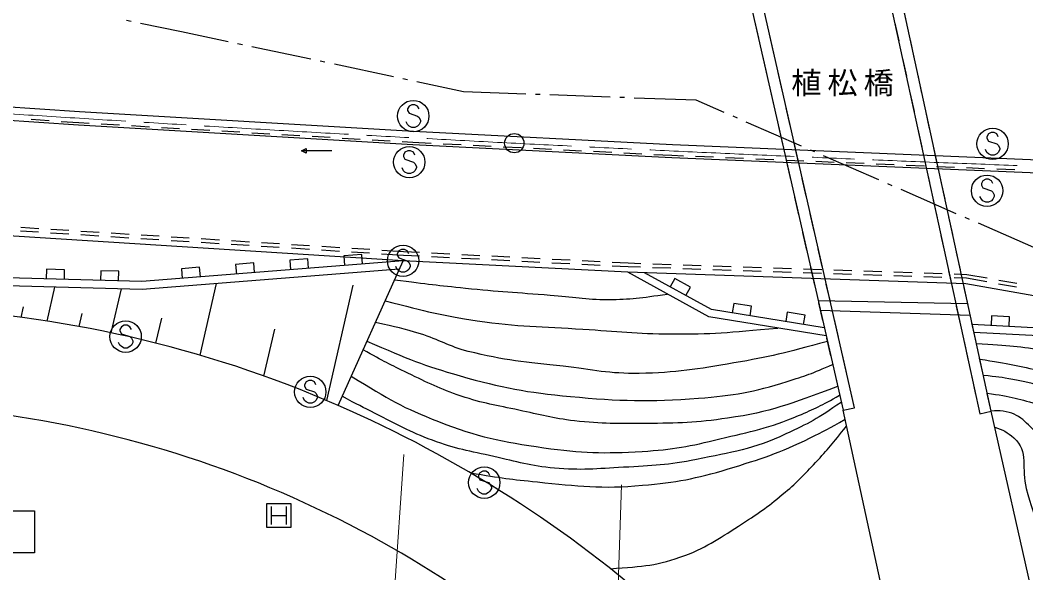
# Model space of a CAD drawing. Units: millimetres, scale not verified. Extents: x 40000 to 680000, y 20000 to 380000.
# Drawn here: x 129893 to 213288, y 245120 to 290948 of the extents above; entities that cross this region are included whole.
import ezdxf

# ---------------------------------------------------------------- set-up
doc = ezdxf.new("R2010")
doc.units = ezdxf.units.MM
doc.header["$LTSCALE"] = 1000
doc.linetypes.add('CHAIN', pattern=[18.5, 12, -1.5, 3.5, -1.5])
for name, color, linetype, lineweight in [('M-BGD', 7, 'Continuous', 25), ('M-BMK', 2, 'CHAIN', 13), ('M-BMK-HTXT', 7, 'Continuous', 13), ('M-BMK-SRVR', 3, 'Continuous', 25), ('M-STR-HTXT', 7, 'Continuous', 13), ('M-STR-STRC', 7, 'Continuous', 25)]:
    doc.layers.add(name, color=color, linetype=linetype, lineweight=lineweight)
doc.styles.add('ＭＳ ゴシック', font='')
doc.styles.get('ＭＳ ゴシック').set_extended_font_data('MS Gothic')

msp = doc.modelspace()

# ---------------------------------------------------------------- linework, layer by layer
at = {"layer": 'M-BGD'}
for p, q in [((187570, 304993), (198128, 258598)), ((199071, 258813), (188513, 305208)), ((199358, 304812), (209459, 258315)), ((210403, 258521), (200303, 305017)), ((203398, 290769), (203080, 292234)), ((139095, 290826), (138703, 290905)), ((143276, 289978), (139879, 290667)), ((190777, 290901), (191110, 289439)), ((202426, 290689), (202744, 289223)), ((147148, 289155), (143276, 289978)), ((192414, 288065), (192081, 289528)), ((148321, 288906), (147930, 288989)), ((153995, 287701), (149104, 288740)), ((204035, 287837), (203716, 289303)), ((191442, 287976), (191775, 286513)), ((203063, 287757), (203381, 286292)), ((155169, 287451), (154777, 287534)), ((160842, 286246), (155951, 287285)), ((162016, 285997), (161625, 286080)), ((193080, 285140), (192747, 286603)), ((204672, 284905), (204353, 286371)), ((166670, 285008), (162798, 285830)), ((171817, 284819), (166670, 285008)), ((173016, 284775), (172617, 284790)), ((178812, 284563), (173816, 284746)), ((180012, 284519), (179612, 284534)), ((185958, 284301), (180811, 284490)), ((192108, 285051), (192441, 283588)), ((203699, 284826), (204018, 283360)), ((188270, 283293), (185958, 284301)), ((193745, 282215), (193412, 283677)), ((130802, 282724), (132299, 282623)), ((189370, 282813), (189004, 282973)), ((205309, 281974), (204990, 283439)), ((133297, 282555), (134748, 282457)), ((134748, 282457), (135628, 282405)), ((136626, 282347), (138124, 282259)), ((139122, 282200), (140619, 282112)), ((141618, 282054), (143115, 281966)), ((144113, 281907), (145611, 281819)), ((194687, 280495), (190104, 282493)), ((192774, 282126), (193107, 280663)), ((204336, 281894), (204655, 280428)), ((146609, 281761), (148107, 281673)), ((149105, 281614), (150602, 281526)), ((151600, 281468), (153098, 281380)), ((154096, 281321), (155594, 281233)), ((156592, 281174), (158089, 281087)), ((153235, 280113), (153610, 280300)), ((153610, 280300), (153610, 279925)), ((159088, 281028), (160585, 280940)), ((161583, 280881), (162463, 280830)), ((162463, 280830), (163965, 280754)), ((164964, 280703), (166462, 280628)), ((167460, 280577), (168958, 280501)), ((169957, 280451), (171455, 280375)), ((172454, 280325), (173952, 280249)), ((194411, 279289), (194078, 280752)), ((205945, 279042), (205627, 280508)), ((155735, 280107), (153235, 280113)), ((153610, 279925), (153235, 280113)), ((174951, 280199), (176449, 280123)), ((177448, 280072), (178946, 279997)), ((179944, 279946), (181443, 279871)), ((182441, 279820), (183943, 279744)), ((183943, 279744), (184891, 279704)), ((185890, 279663), (187389, 279600)), ((188388, 279558), (189887, 279495)), ((190886, 279453), (192385, 279390)), ((195787, 280015), (195420, 280175)), ((201104, 277697), (196520, 279696)), ((193384, 279348), (194882, 279286)), ((193440, 279200), (193772, 277738)), ((195881, 279244), (197380, 279181)), ((198379, 279139), (199878, 279076)), ((200877, 279034), (202376, 278971)), ((203375, 278929), (204874, 278867)), ((204973, 278963), (205292, 277497)), ((205873, 278825), (207371, 278762)), ((208370, 278720), (209869, 278657)), ((210868, 278615), (212367, 278552)), ((195077, 276364), (194744, 277827)), ((202204, 277218), (201837, 277378)), ((207520, 274900), (202937, 276898)), ((206582, 276110), (206264, 277576)), ((194105, 276275), (194438, 274813)), ((205610, 276031), (205928, 274565)), ((195742, 273439), (195409, 274902)), ((207219, 273179), (206901, 274645)), ((208620, 274420), (208254, 274580)), ((131444, 273653), (129947, 273748)), ((133939, 273495), (132442, 273590)), ((213937, 272102), (209353, 274100)), ((131426, 273354), (129929, 273449)), ((133921, 273196), (132424, 273291)), ((136416, 273038), (134919, 273133)), ((136434, 273338), (134937, 273432)), ((138911, 272880), (137414, 272975)), ((138929, 273180), (137432, 273274)), ((141406, 272722), (139909, 272817)), ((141424, 273022), (139927, 273117)), ((143919, 272864), (142422, 272959)), ((146414, 272706), (144917, 272801)), ((194771, 273350), (195104, 271887)), ((206247, 273099), (206565, 271634)), ((143901, 272565), (142404, 272659)), ((146396, 272407), (144899, 272501)), ((148891, 272249), (147394, 272344)), ((148909, 272548), (147412, 272643)), ((151386, 272091), (149889, 272186)), ((151404, 272391), (149907, 272485)), ((153881, 271933), (152384, 272028)), ((153899, 272233), (152402, 272327)), ((156376, 271775), (154879, 271870)), ((156394, 272075), (154897, 272170)), ((158889, 271917), (157392, 272012)), ((196408, 270514), (196075, 271976)), ((153746, 271168), (152251, 271049)), ((152251, 271049), (152314, 270252)), ((153810, 270371), (153746, 271168)), ((158232, 271525), (156737, 271406)), ((156737, 271406), (156800, 270609)), ((158871, 271618), (157374, 271712)), ((158296, 270727), (158232, 271525)), ((161669, 271441), (159869, 271554)), ((161686, 271740), (159887, 271854)), ((162999, 271373), (161669, 271441)), ((163014, 271672), (161686, 271740)), ((165496, 271245), (163998, 271322)), ((165511, 271545), (164012, 271621)), ((167992, 271117), (166494, 271194)), ((168007, 271417), (166509, 271494)), ((170489, 270990), (168991, 271066)), ((170504, 271289), (169006, 271366)), ((173001, 271162), (171503, 271238)), ((175497, 271034), (173999, 271111)), ((207856, 270247), (207538, 271713)), ((132084, 270287), (132062, 269488)), ((133583, 270247), (132084, 270287)), ((133562, 269447), (133583, 270247)), ((144775, 270455), (143279, 270336)), ((143279, 270336), (143343, 269539)), ((144838, 269658), (144775, 270455)), ((149260, 270812), (147765, 270693)), ((147765, 270693), (147829, 269895)), ((149324, 270014), (149260, 270812)), ((156263, 259003), (161643, 270993)), ((172986, 270862), (171488, 270939)), ((175483, 270735), (173985, 270811)), ((177979, 270607), (176481, 270684)), ((177994, 270907), (176496, 270983)), ((180308, 270488), (178978, 270556)), ((180321, 270788), (178993, 270856)), ((181342, 270453), (180308, 270488)), ((181364, 270753), (180321, 270788)), ((183841, 270369), (182342, 270420)), ((183863, 270668), (182364, 270719)), ((186339, 270285), (184840, 270335)), ((186362, 270584), (184862, 270635)), ((188838, 270201), (187339, 270251)), ((188860, 270500), (187361, 270551)), ((191359, 270416), (189860, 270467)), ((193857, 270332), (192358, 270382)), ((196356, 270248), (194857, 270298)), ((195437, 270425), (195769, 268962)), ((198854, 270164), (197355, 270214)), ((136582, 270165), (136561, 269366)), ((138082, 270125), (136582, 270165)), ((138060, 269325), (138082, 270125)), ((184168, 269535), (183783, 268833)), ((185483, 268814), (184168, 269535)), ((191337, 270117), (189837, 270167)), ((193835, 270032), (192336, 270083)), ((196334, 269948), (194835, 269999)), ((198832, 269864), (197333, 269915)), ((201331, 269780), (199832, 269831)), ((201353, 270079), (199854, 270130)), ((203830, 269696), (202330, 269746)), ((203852, 269995), (202352, 270046)), ((206328, 269612), (204829, 269662)), ((206350, 269911), (204851, 269962)), ((206884, 270168), (207202, 268702)), ((208362, 269543), (207328, 269578)), ((208393, 269842), (207350, 269878)), ((210037, 269245), (208362, 269543)), ((210068, 269545), (208393, 269842)), ((212529, 269107), (211052, 269370)), ((132131, 265994), (132774, 268809)), ((137456, 265023), (138287, 268659)), ((144826, 263162), (146185, 269103)), ((155329, 259405), (157516, 268975)), ((185099, 268112), (185483, 268814)), ((197074, 267589), (196741, 269051)), ((208493, 267316), (208174, 268781)), ((212498, 268808), (211022, 269070)), ((129983, 266300), (130185, 267183)), ((189064, 267461), (188935, 266672)), ((190544, 267220), (189064, 267461)), ((190416, 266431), (190544, 267220)), ((196058, 267693), (208460, 267466)), ((196102, 267500), (196435, 266037)), ((196240, 266895), (208675, 266479)), ((207521, 267236), (207839, 265770)), ((134802, 265545), (135049, 266626)), ((141158, 264165), (141633, 266246)), ((193505, 266738), (193377, 265948)), ((194986, 266497), (193505, 266738)), ((194857, 265707), (194986, 266497)), ((197739, 264663), (197407, 266126)), ((210441, 266418), (210399, 265620)), ((211939, 266341), (210441, 266418)), ((211897, 265542), (211939, 266341)), ((150113, 261441), (151004, 265335)), ((209130, 264384), (208811, 265850)), ((196768, 264574), (197101, 263112)), ((208158, 264304), (208476, 262839)), ((198405, 261738), (198072, 263201)), ((209767, 261452), (209448, 262918)), ((197434, 261649), (197767, 260187)), ((208794, 261373), (209113, 259907)), ((199071, 258813), (198738, 260276)), ((210403, 258521), (210085, 259987)), ((198128, 258598), (199071, 258813)), ((206940, 218094), (198128, 258598)), ((209431, 258441), (209459, 258315)), ((209459, 258315), (210403, 258521)), ((218312, 223664), (210403, 258521)), ((150339, 248886), (150339, 250886)), ((150339, 250886), (152339, 250886)), ((150714, 250636), (150714, 249136)), ((151964, 250636), (151964, 249136)), ((152339, 250886), (152339, 248886)), ((150714, 249886), (151964, 249886)), ((152339, 248886), (150339, 248886))]:
    msp.add_line(p, q, dxfattribs=at)
for points in [[(71388, 288048), (71390, 288048), (82748, 287109), (108464, 285145), (134805, 283361), (162513, 281734), (183984, 280649), (214348, 279376), (244066, 278426), (270547, 277829), (297215, 277497), (326499, 277402), (353375, 277562), (379568, 277946), (409781, 278669), (438581, 279638), (469771, 280995), (495883, 282377), (525540, 284220), (545299, 285633)], [(71296, 286952), (71297, 286952), (82661, 286013), (108385, 284047), (134736, 282263), (162453, 280636), (183934, 279550), (214307, 278277), (244036, 277326), (270528, 276729), (297207, 276397), (326500, 276302), (353386, 276462), (379589, 276846), (409813, 277569), (438623, 278538), (469824, 279896), (495946, 281279), (525613, 283123), (545383, 284536)], [(407582, 267650), (369406, 266851), (321380, 266954), (320480, 265883), (317095, 265913), (315590, 266854), (305072, 266865), (268294, 267307), (254697, 265835), (249777, 265208), (227421, 265700), (208315, 269097), (180289, 270041), (161643, 270993), (117122, 273810), (80083, 276265), (70464, 277110)], [(161643, 270993), (139995, 269273), (116632, 269906), (85994, 273908), (70375, 276056)], [(161335, 270308), (140012, 268613), (116580, 269247), (85906, 273254), (70319, 275398)], [(196724, 264768), (187012, 266350), (180274, 270041)], [(196574, 265428), (187218, 266951), (181664, 269994)], [(220900, 266859), (217947, 265227), (208844, 265700)], [(221889, 266683), (218094, 264587), (208983, 265060)]]:
    msp.add_lwpolyline(points, dxfattribs=at)
for centre, radius, start, end in [((117324, 169733), 97393, 66.43411, 87.81327), ((115577, 165518), 101955, 30.19861, 66.48117), ((115878, 168867), 90263, 61.44792, 82.48194), ((111538, 161350), 98940, 26.17913, 61.32139)]:
    msp.add_arc(centre, radius, start, end, dxfattribs=at)
for points, knots in [([(160937, 269421), (163771, 269057), (164519, 268967), (166821, 268731), (169556, 268451), (171095, 268368), (173836, 268152), (175712, 268004), (176757, 267777), (178639, 267788), (180571, 267799), (181297, 267909), (183564, 268239)], [0, 0, 0, 0, 1, 1, 1, 2, 2, 2, 3, 3, 3, 4, 4, 4, 4]), ([(160156, 267679), (163696, 266755), (164780, 266493), (167799, 266028), (171193, 265505), (173137, 265552), (176564, 265327), (179411, 265140), (181004, 264957), (183857, 264933), (187326, 264904), (188555, 265045), (192724, 265420)], [0, 0, 0, 0, 1, 1, 1, 2, 2, 2, 3, 3, 3, 4, 4, 4, 4]), ([(196829, 264306), (193215, 263334), (192140, 263043), (189076, 262525), (186034, 262010), (184311, 261705), (181226, 261657), (178756, 261618), (177382, 261956), (174928, 262245), (171830, 262609), (170062, 262716), (167039, 263487), (165449, 263892), (164665, 264454), (163096, 264933), (161652, 265374), (161133, 265494), (159351, 265885)], [0, 0, 0, 0, 1, 1, 1, 2, 2, 2, 3, 3, 3, 4, 4, 4, 5, 5, 5, 6, 6, 6, 6]), ([(197681, 260561), (193601, 259086), (192225, 258481), (188556, 257947), (185945, 257568), (184454, 257520), (181816, 257506), (179486, 257494), (178169, 257458), (175854, 257726), (174036, 257936), (173041, 258225), (171252, 258611), (169371, 259016), (168288, 259160), (166465, 259774), (164679, 260375), (163732, 260862), (162034, 261679), (160563, 262386), (160071, 262649), (158331, 263612)], [0, 0, 0, 0, 1, 1, 1, 2, 2, 2, 3, 3, 3, 4, 4, 4, 5, 5, 5, 6, 6, 6, 7, 7, 7, 7]), ([(158655, 264334), (162151, 262805), (163287, 262339), (166385, 261450), (169874, 260448), (171906, 260084), (175520, 259746), (179654, 259359), (182009, 259294), (186149, 259604), (189055, 259822), (190703, 260105), (193482, 260984), (194985, 261460), (195552, 261646), (197265, 262392)], [0, 0, 0, 0, 1, 1, 1, 2, 2, 2, 3, 3, 3, 4, 4, 4, 5, 5, 5, 5]), ([(246898, 261061), (244677, 260344), (244008, 260137), (242112, 259719), (240053, 259265), (238855, 259258), (236778, 258903), (235275, 258646), (234462, 258301), (232943, 258174), (231694, 258069), (230975, 258013), (229735, 258195), (228396, 258392), (227636, 258604), (226415, 259187), (225020, 259854), (224524, 260734), (223118, 261378), (221614, 262068), (220627, 262057), (219024, 262468), (217444, 262874), (216573, 263164), (214973, 263479), (212742, 263917), (211904, 263934), (209188, 264115)], [0, 0, 0, 0, 1, 1, 1, 2, 2, 2, 3, 3, 3, 4, 4, 4, 5, 5, 5, 6, 6, 6, 7, 7, 7, 8, 8, 8, 9, 9, 9, 9]), ([(209464, 262846), (211915, 262449), (212623, 262318), (214618, 261843), (217032, 261269), (218443, 261044), (220704, 260024), (223112, 258938), (223933, 257358), (226362, 256323), (227839, 255695), (228730, 255311), (230334, 255270), (232440, 255216), (233571, 255846), (235643, 256228), (238223, 256703), (239697, 256837), (242243, 257470), (244425, 258012), (245182, 258249), (247761, 259107)], [0, 0, 0, 0, 1, 1, 1, 2, 2, 2, 3, 3, 3, 4, 4, 4, 5, 5, 5, 6, 6, 6, 7, 7, 7, 7]), ([(157353, 261433), (160496, 259476), (161616, 258815), (164585, 257657), (167857, 256380), (169838, 255997), (173314, 255494), (176475, 255036), (178297, 255005), (181485, 255194), (184021, 255345), (185439, 255621), (187909, 256221), (190489, 256848), (191987, 257106), (194426, 258157), (195793, 258747), (196306, 258979), (197844, 259844)], [0, 0, 0, 0, 1, 1, 1, 2, 2, 2, 3, 3, 3, 4, 4, 4, 5, 5, 5, 6, 6, 6, 6]), ([(248453, 257540), (244886, 256393), (243862, 256082), (240868, 255336), (237376, 254464), (235372, 254180), (231829, 253551), (229964, 253219), (228929, 252601), (227042, 252771), (226168, 252851), (225598, 252896), (224890, 253415), (224059, 254024), (224155, 254865), (223481, 255644), (222347, 256953), (221511, 257533), (220024, 258419), (218335, 259425), (217238, 259717), (215375, 260344), (214163, 260753), (213462, 260930), (212203, 261159), (211255, 261331), (210913, 261377), (209759, 261489)], [0, 0, 0, 0, 1, 1, 1, 2, 2, 2, 3, 3, 3, 4, 4, 4, 5, 5, 5, 6, 6, 6, 7, 7, 7, 8, 8, 8, 9, 9, 9, 9]), ([(197978, 259255), (195995, 257912), (195264, 257501), (193391, 256636), (190655, 255374), (188925, 255121), (185972, 254523), (183646, 254051), (182300, 254003), (179929, 253874), (177692, 253752), (176425, 253601), (174193, 253802), (172202, 253982), (171118, 254327), (169168, 254769), (167163, 255223), (166002, 255387), (164078, 256112), (162165, 256832), (161165, 257412), (159339, 258332), (158262, 258875), (157909, 259054), (156601, 259757)], [0, 0, 0, 0, 1, 1, 1, 2, 2, 2, 3, 3, 3, 4, 4, 4, 5, 5, 5, 6, 6, 6, 7, 7, 7, 8, 8, 8, 8]), ([(210075, 260033), (212092, 259714), (212782, 259573), (214442, 259016), (216466, 258337), (217665, 257922), (219349, 256611), (220958, 255360), (221353, 254133), (222801, 252700), (223791, 251720), (224219, 250871), (225532, 250410), (226530, 250059), (227186, 250153), (228237, 250271), (231154, 250599), (232673, 251414), (235506, 252184), (238572, 253016), (240245, 253651), (243334, 254398), (245641, 254955), (246423, 255125), (249274, 255681)], [0, 0, 0, 0, 1, 1, 1, 2, 2, 2, 3, 3, 3, 4, 4, 4, 5, 5, 5, 6, 6, 6, 7, 7, 7, 8, 8, 8, 8]), ([(245744, 251774), (240144, 250247), (238564, 249898), (234084, 248322), (232041, 247604), (230977, 246956), (228886, 246394), (226715, 245810), (225368, 245417), (223158, 245829), (221513, 246135), (220465, 246471), (219284, 247656), (218309, 248636), (218344, 249599), (217683, 250814), (216938, 252185), (216488, 252934), (215707, 254285), (215192, 255175), (215145, 255873), (214377, 256557), (213341, 257481), (212792, 258365), (211413, 258515), (211021, 258558), (210816, 258592), (210403, 258521)], [0, 0, 0, 0, 1, 1, 1, 2, 2, 2, 3, 3, 3, 4, 4, 4, 5, 5, 5, 6, 6, 6, 7, 7, 7, 8, 8, 8, 9, 9, 9, 9]), ([(167234, 253418), (169839, 252975), (170605, 252881), (172780, 252662), (176168, 252320), (178102, 252066), (181492, 252379), (184305, 252640), (185894, 252912), (188595, 253739), (191309, 254568), (192845, 255053), (195390, 256306), (196542, 256873), (196963, 257073), (198290, 257854)], [0, 0, 0, 0, 1, 1, 1, 2, 2, 2, 3, 3, 3, 4, 4, 4, 5, 5, 5, 5]), ([(178845, 245468), (181615, 245669), (182730, 245703), (185023, 246569), (187013, 247319), (187986, 248074), (189786, 249208), (191239, 250123), (192019, 250701), (193332, 251809), (194384, 252697), (194909, 253269), (195853, 254270), (196912, 255392), (197244, 255816), (198416, 257275)], [0, 0, 0, 0, 1, 1, 1, 2, 2, 2, 3, 3, 3, 4, 4, 4, 5, 5, 5, 5]), ([(210704, 257198), (211389, 257007), (211753, 256771), (212294, 256310), (213576, 255216), (212857, 253739), (213318, 252119), (214089, 249413), (214606, 247918), (215633, 245299), (216469, 243165), (216586, 241714), (218053, 239954), (218698, 239181), (219186, 238745), (220151, 238456), (221456, 238066), (222274, 238094), (223630, 238220), (224995, 238348), (225733, 238645), (227034, 239078), (227911, 239370), (228408, 239556), (229196, 240039), (229688, 240340), (229819, 240730), (230345, 240968), (231130, 241323), (231698, 241091), (232549, 240860)], [0, 0, 0, 0, 1, 1, 1, 2, 2, 2, 3, 3, 3, 4, 4, 4, 5, 5, 5, 6, 6, 6, 7, 7, 7, 8, 8, 8, 9, 9, 9, 10, 10, 10, 10])]:
    msp.add_open_spline(points, degree=3, knots=knots, dxfattribs=at)
at = {"layer": 'M-BMK'}
msp.add_arc((325664, 3297116), 3020343, 265.16981, 268.9161, dxfattribs=at)
at = {"layer": 'M-BMK-SRVR'}
msp.add_circle((170869, 280743), 800, dxfattribs=at)
at = {"layer": 'M-STR-HTXT'}
for p, q in [((161722, 254935), (159624, 225211)), ((179758, 252422), (178763, 223595))]:
    msp.add_line(p, q, dxfattribs=at)
at = {"layer": 'M-STR-STRC'}
for p, q in [((162141, 283818), (162022, 283581)), ((162022, 283581), (162022, 283463)), ((162377, 283936), (162141, 283818)), ((162613, 283936), (162377, 283936)), ((162850, 283818), (162613, 283936)), ((162968, 283581), (162850, 283818)), ((162022, 283463), (162141, 283227)), ((162141, 283227), (162850, 282990)), ((162850, 282990), (162968, 282872)), ((162968, 282872), (163086, 282636)), ((162022, 282281), (161904, 282518)), ((162141, 282163), (162022, 282281)), ((162377, 282045), (162141, 282163)), ((162613, 282045), (162377, 282045)), ((162850, 282163), (162613, 282045)), ((162968, 282281), (162850, 282163)), ((163086, 282518), (162968, 282281)), ((163086, 282636), (163086, 282518)), ((210175, 281513), (210057, 281277)), ((210057, 281277), (210057, 281159)), ((210057, 281159), (210175, 280923)), ((210411, 281632), (210175, 281513)), ((210648, 281632), (210411, 281632)), ((210884, 281513), (210648, 281632)), ((211002, 281277), (210884, 281513)), ((210057, 279977), (209939, 280213)), ((210175, 280923), (210884, 280686)), ((210884, 280686), (211002, 280568)), ((211002, 280568), (211120, 280332)), ((211120, 280213), (211002, 279977)), ((211120, 280332), (211120, 280213)), ((161803, 280000), (161685, 279764)), ((161685, 279764), (161685, 279646)), ((161685, 279646), (161803, 279410)), ((162040, 280119), (161803, 280000)), ((161803, 279410), (162512, 279173)), ((162276, 280119), (162040, 280119)), ((162512, 280000), (162276, 280119)), ((162631, 279764), (162512, 280000)), ((210175, 279859), (210057, 279977)), ((210411, 279741), (210175, 279859)), ((210648, 279741), (210411, 279741)), ((210884, 279859), (210648, 279741)), ((211002, 279977), (210884, 279859)), ((161685, 278464), (161567, 278700)), ((162512, 279173), (162631, 279055)), ((162631, 279055), (162749, 278819)), ((162749, 278700), (162631, 278464)), ((162749, 278819), (162749, 278700)), ((161803, 278346), (161685, 278464)), ((162040, 278228), (161803, 278346)), ((162276, 278228), (162040, 278228)), ((162512, 278346), (162276, 278228)), ((162631, 278464), (162512, 278346)), ((209954, 277750), (209718, 277632)), ((210191, 277750), (209954, 277750)), ((210427, 277632), (210191, 277750)), ((209718, 277632), (209600, 277395)), ((209600, 277395), (209600, 277277)), ((209600, 277277), (209718, 277041)), ((209718, 277041), (210427, 276804)), ((210545, 277395), (210427, 277632)), ((209600, 276095), (209481, 276332)), ((209718, 275977), (209600, 276095)), ((210427, 276804), (210545, 276686)), ((210545, 276095), (210427, 275977)), ((210545, 276686), (210663, 276450)), ((210663, 276332), (210545, 276095)), ((210663, 276450), (210663, 276332)), ((209954, 275859), (209718, 275977)), ((210191, 275859), (209954, 275859)), ((210427, 275977), (210191, 275859)), ((161525, 271939), (161288, 271821)), ((161761, 271939), (161525, 271939)), ((161998, 271821), (161761, 271939)), ((161288, 271821), (161170, 271584)), ((161170, 271584), (161170, 271466)), ((161170, 271466), (161288, 271230)), ((161288, 271230), (161998, 270993)), ((162116, 271584), (161998, 271821)), ((161170, 270284), (161052, 270521)), ((161288, 270166), (161170, 270284)), ((161998, 270993), (162116, 270875)), ((162116, 270284), (161998, 270166)), ((162116, 270875), (162234, 270639)), ((162234, 270521), (162116, 270284)), ((162234, 270639), (162234, 270521)), ((161525, 270048), (161288, 270166)), ((161761, 270048), (161525, 270048)), ((161998, 270166), (161761, 270048)), ((138290, 265531), (138172, 265295)), ((138172, 265295), (138172, 265176)), ((138526, 265649), (138290, 265531)), ((138763, 265649), (138526, 265649)), ((138999, 265531), (138763, 265649)), ((139117, 265295), (138999, 265531)), ((138172, 265176), (138290, 264940)), ((138290, 264940), (138999, 264704)), ((138999, 264704), (139117, 264586)), ((139117, 264586), (139235, 264349)), ((138172, 263995), (138054, 264231)), ((138290, 263876), (138172, 263995)), ((138526, 263758), (138290, 263876)), ((138763, 263758), (138526, 263758)), ((138999, 263876), (138763, 263758)), ((139117, 263995), (138999, 263876)), ((139235, 264231), (139117, 263995)), ((139235, 264349), (139235, 264231)), ((153835, 261073), (153598, 260955)), ((154071, 261073), (153835, 261073)), ((154307, 260955), (154071, 261073)), ((153598, 260955), (153480, 260718)), ((153480, 260718), (153480, 260600)), ((153480, 260600), (153598, 260364)), ((153598, 260364), (154307, 260127)), ((154426, 260718), (154307, 260955)), ((153480, 259418), (153362, 259655)), ((153598, 259300), (153480, 259418)), ((154307, 260127), (154426, 260009)), ((154426, 259418), (154307, 259300)), ((154426, 260009), (154544, 259773)), ((154544, 259655), (154426, 259418)), ((154544, 259773), (154544, 259655)), ((153835, 259182), (153598, 259300)), ((154071, 259182), (153835, 259182)), ((154307, 259300), (154071, 259182)), ((168261, 253546), (168024, 253427)), ((168497, 253546), (168261, 253546)), ((168734, 253427), (168497, 253546)), ((168024, 253427), (167906, 253191)), ((167906, 253191), (167906, 253073)), ((167906, 253073), (168024, 252837)), ((168024, 252837), (168734, 252600)), ((168852, 253191), (168734, 253427)), ((167906, 251891), (167788, 252127)), ((168024, 251773), (167906, 251891)), ((168734, 252600), (168852, 252482)), ((168852, 251891), (168734, 251773)), ((168852, 252482), (168970, 252246)), ((168970, 252127), (168852, 251891)), ((168970, 252246), (168970, 252127)), ((168261, 251655), (168024, 251773)), ((168497, 251655), (168261, 251655)), ((168734, 251773), (168497, 251655)), ((122674, 250272), (131074, 250272)), ((131074, 250272), (131074, 246772)), ((131074, 246772), (122674, 246772))]:
    msp.add_line(p, q, dxfattribs=at)
for centre in [(162495, 282990), (210530, 280686), (162158, 279173), (210072, 276804), (161643, 270993), (138644, 264704), (153953, 260127), (168379, 252600)]:
    msp.add_circle(centre, 1300, dxfattribs=at)

# ---------------------------------------------------------------- texts
at = {"layer": 'M-BMK-HTXT', "insert": (198333, 284629), "char_height": 1833, "attachment_point": 8, "style": 'ＭＳ ゴシック'}
msp.add_mtext('\\T1.2;植松橋', dxfattribs=at)

doc.saveas('drawing.dxf')
